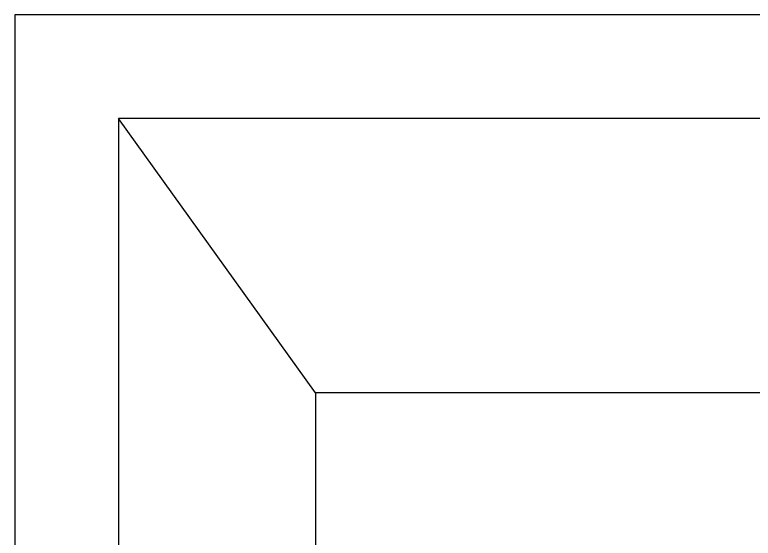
# Model space of a CAD drawing. Header units: metres. Extents: x -4.2 to 4.2, y -5.7 to 5.7.
# Drawn here: x -4.163 to -1.942, y 4.098 to 5.672 of the extents above; entities that cross this region are included whole.
import ezdxf

# ---------------------------------------------------------------- set-up
doc = ezdxf.new("R2010")
doc.units = ezdxf.units.M

msp = doc.modelspace()

# ---------------------------------------------------------------- linework, layer by layer
for p, q in [((4.163, 5.6721), (-4.163, 5.6721)), ((-4.163, 5.6721), (-4.163, -5.6721)), ((3.8513, 5.3604), (-3.8513, 5.3604)), ((-3.8513, 5.3604), (-3.8513, -5.3604)), ((-3.2583, 4.535), (-3.8513, 5.3604)), ((-3.2583, 4.535), (-3.2583, -4.535)), ((3.2583, 4.535), (-3.2583, 4.535))]:
    msp.add_line(p, q)

doc.saveas('drawing.dxf')
